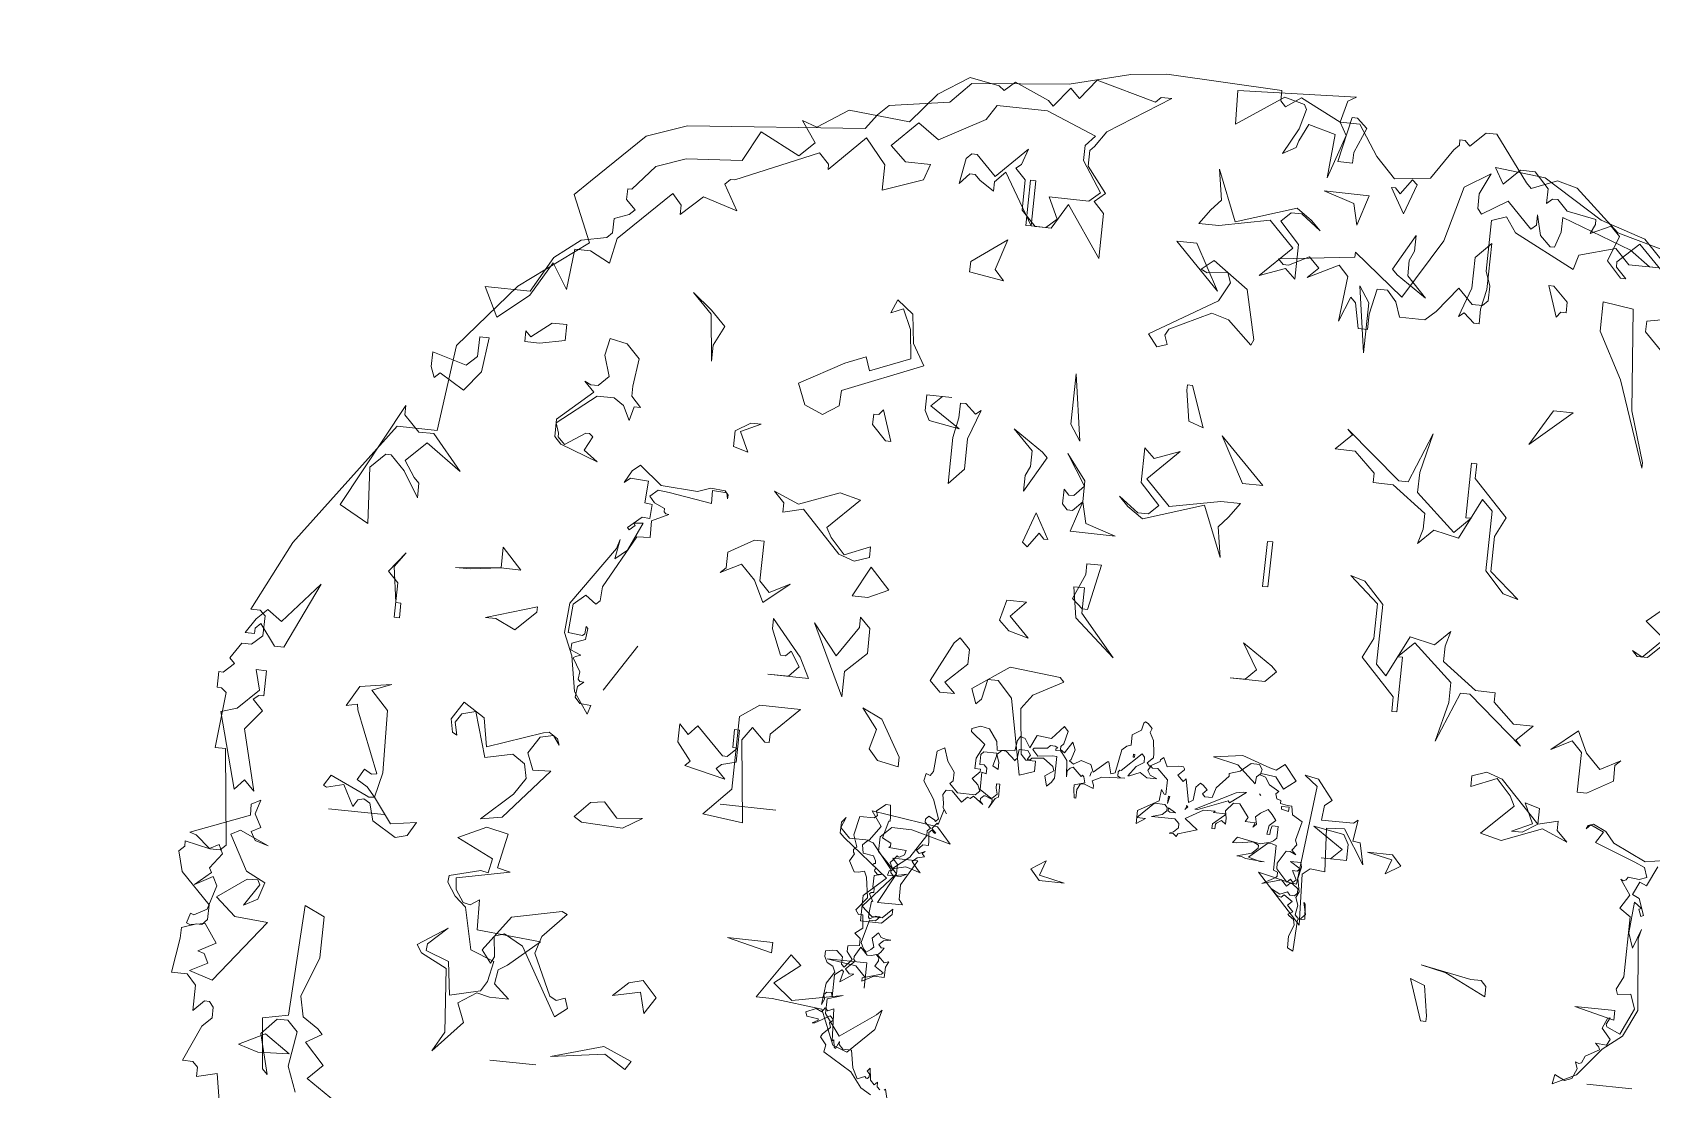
# Model space of a CAD drawing. Header units: metres. Extents: x 329311 to 330425, y 7396637 to 7397287.
# Drawn here: x 329857.579 to 329859.386, y 7397045.021 to 7397046.2 of the extents above; entities that cross this region are included whole.
import ezdxf

# ---------------------------------------------------------------- set-up
doc = ezdxf.new("R2010")
doc.units = ezdxf.units.M
doc.linetypes.add('CACHE2', pattern=[4.7625, 3.175, -1.5875])
doc.layers.get('0').update_dxf_attribs({"lineweight": 18})
doc.layers.add('ARBRE', color=251, linetype='Continuous', lineweight=13)
doc.layers.add('AXES+POTEAUX', color=6, linetype='CACHE2', lineweight=13)
doc.layers.add('VEGETAIS', color=3, linetype='Continuous')

# ---------------------------------------------------------------- blocks, each defined once
blk = doc.blocks.new('WMF26', base_point=(0, 0.001))
at = {"color": 85}
for points in [[(7.323, -0.184), (7.359, -0.221), (7.462, -0.147), (7.745, -0.286), (7.883, -0.286), (8.022, -0.496), (8.159, -0.636), (8.407, -0.605), (8.545, -0.395), (8.581, -0.358), (8.581, -0.322), (8.618, -0.322), (8.654, -0.358), (8.756, -0.257), (8.829, -0.257), (9.069, -0.569), (9.105, -0.605), (9.28, -0.533), (9.419, -0.569), (9.732, -0.846), (10.255, -0.984)], [(0.825, -8.181), (0.724, -7.621), (0.585, -7.658), (0.585, -7.592), (0.548, -7.556), (0.476, -7.556), (0.585, -7.308), (0.65, -7.243), (0.65, -7.17), (0.621, -7.133), (0.585, -7.133), (0.512, -7.206), (0.512, -7.032), (0.446, -6.959), (0.338, -6.959), (0.374, -6.719), (0.374, -6.646), (0.476, -6.61), (0.512, -6.61), (0.548, -6.573), (0.548, -6.471), (0.338, -6.26), (0.301, -6.122), (0.338, -6.085), (0.338, -6.049), (0.512, -6.085), (0.585, -6.085), (0.621, -6.049), (0.548, -5.387), (0.476, -5.387), (0.512, -5.002), (0.476, -4.972), (0.446, -4.972), (0.446, -4.863), (0.476, -4.863), (0.548, -4.797), (0.512, -4.761), (0.585, -4.652), (0.65, -4.652), (0.724, -4.587), (0.724, -4.448), (0.687, -4.412), (0.621, -4.412), (0.861, -3.924), (1.494, -3.051), (1.771, -3.051), (1.843, -2.454), (2.222, -2.003), (2.681, -1.654), (2.542, -1.334), (2.644, -1.232), (2.994, -0.883), (3.269, -0.781), (4.492, -0.672), (4.565, -0.569), (4.638, -0.496), (5.053, -0.431), (5.191, -0.286), (5.86, -0.221), (6.275, -0.111), (6.522, -0.082), (7.323, -0.111), (7.323, -0.184), (7.323, -0.184)]]:
    blk.add_lwpolyline(points, dxfattribs=at)
at = {"color": 63}
for points in [[(7.745, -0.286), (7.796, -0.374), (7.696, -0.678), (7.721, -0.375), (7.533, -0.326), (7.475, -0.444), (7.462, -0.493), (7.374, -0.544), (7.47, -0.362), (7.506, -0.223), (7.488, -0.192), (7.348, -0.155), (7.03, -0.375), (7.022, -0.143), (7.84, -0.103), (7.784, -0.136), (7.745, -0.286), (7.745, -0.286)], [(6.5, -0.246), (6.573, -0.246), (6.152, -0.522), (6.078, -0.631), (6.049, -0.661), (6.049, -0.77), (6.188, -0.944), (6.116, -1.009), (6.188, -1.083), (6.188, -1.396), (5.94, -1.046), (5.838, -1.221), (5.701, -1.221), (5.489, -0.871), (5.417, -0.944), (5.417, -1.009), (5.315, -0.944), (5.278, -0.908), (5.242, -0.908), (5.176, -0.981), (5.206, -0.806), (5.242, -0.77), (5.278, -0.77), (5.417, -0.908), (5.627, -0.697), (5.59, -0.806), (5.554, -0.835), (5.627, -0.908), (5.627, -1.119), (5.729, -1.221), (5.802, -1.221), (5.874, -1.155), (5.802, -1.009), (6.078, -1.009), (6.152, -0.944), (6.013, -0.734), (6.013, -0.631), (6.078, -0.558), (5.729, -0.42), (5.38, -0.42), (5.315, -0.522), (5.002, -0.697), (4.856, -0.594), (4.681, -0.77), (4.791, -0.871), (4.965, -0.871), (4.929, -0.981), (4.652, -1.083), (4.652, -0.908), (4.507, -0.734), (4.266, -0.981), (4.266, -0.944), (4.194, -0.871), (3.633, -1.119), (3.604, -1.119), (3.568, -1.155), (3.67, -1.33), (3.43, -1.257), (3.284, -1.396), (3.284, -1.33), (3.219, -1.257), (2.869, -1.606), (2.833, -1.781), (2.695, -1.708), (2.586, -1.708), (2.557, -1.992), (2.447, -1.817), (2.309, -2.057), (2.135, -2.203), (2.099, -2.232), (1.996, -2.029), (2.309, -2.029), (2.447, -1.781), (2.622, -1.643), (2.797, -1.606), (2.833, -1.57), (2.833, -1.469), (2.934, -1.432), (2.972, -1.396), (2.905, -1.33), (2.905, -1.257), (2.934, -1.257), (3.081, -1.083), (3.284, -1.009), (3.67, -0.981), (3.779, -0.77), (4.056, -0.908), (4.158, -0.806), (4.056, -0.661), (4.158, -0.697), (4.369, -0.558), (4.791, -0.594), (4.965, -0.384), (5.176, -0.246), (5.38, -0.282), (5.417, -0.311), (5.489, -0.246), (5.729, -0.347), (5.766, -0.384), (5.874, -0.246), (5.94, -0.311), (6.049, -0.173), (6.464, -0.282), (6.5, -0.246), (6.5, -0.246)], [(8.752, -0.781), (8.782, -0.817), (8.956, -0.708), (9.131, -0.883), (9.167, -0.853), (9.167, -0.781), (9.203, -0.919), (9.277, -0.991), (9.306, -0.991), (9.342, -0.883), (9.342, -0.781), (9.83, -0.955), (9.974, -1.057), (10.15, -1.057)], [(10.04, -1.057), (9.83, -1.057), (9.728, -0.955), (9.48, -1.027), (9.451, -1.13), (9.029, -0.919), (8.956, -0.817), (8.855, -0.853), (8.855, -1.203), (8.891, -1.304), (8.891, -1.406), (8.855, -1.442), (8.782, -1.442), (8.679, -1.34), (8.542, -1.516), (8.469, -1.582), (8.294, -1.582), (8.258, -1.479), (8.192, -1.406), (8.12, -1.406), (8.083, -1.582), (8.083, -1.69), (8.017, -1.69), (7.981, -1.516), (7.945, -1.479), (7.879, -1.654), (7.909, -1.34), (7.843, -1.268), (7.632, -1.377), (7.705, -1.304), (7.632, -1.232), (7.494, -1.304), (7.458, -1.304), (7.421, -1.268), (7.945, -1.203), (7.945, -1.167), (8.294, -1.442), (8.542, -1.027), (8.643, -0.643), (8.819, -0.533), (8.752, -0.679), (8.752, -0.781), (8.752, -0.781)], [(5.311, -1.508), (5.551, -1.334), (5.485, -1.545), (5.551, -1.618), (5.311, -1.581), (5.311, -1.508), (5.311, -1.508)], [(7.293, -1.88), (7.122, -1.724), (7.002, -1.689), (6.719, -1.829), (6.697, -1.875), (6.718, -1.937), (6.65, -1.961), (6.582, -1.877), (7.039, -1.6), (7.108, -1.467), (7.084, -1.398), (6.943, -1.417), (6.897, -1.395), (6.98, -1.326), (7.228, -1.502), (7.31, -1.843), (7.293, -1.88), (7.293, -1.88)], [(4.217, -2.468), (4.52, -2.296), (4.662, -2.238), (4.695, -2.332), (4.971, -2.219), (4.946, -2.019), (4.885, -1.882), (4.799, -1.918), (4.839, -1.823), (4.952, -1.911), (4.978, -2.111), (5.065, -2.258), (4.518, -2.486), (4.513, -2.593), (4.403, -2.665), (4.275, -2.612), (4.217, -2.468), (4.217, -2.468)], [(3.67, -2.131), (3.604, -2.268), (3.604, -2.379), (3.568, -2.057), (3.43, -1.92), (3.568, -2.029), (3.67, -2.131), (3.67, -2.131)], [(9.555, -2.114), (9.272, -2.362), (9.417, -2.114), (9.555, -2.114), (9.555, -2.114)], [(2.586, -2.342), (2.411, -2.379), (2.309, -2.379), (2.309, -2.305), (2.346, -2.342), (2.484, -2.232), (2.586, -2.232), (2.586, -2.342), (2.586, -2.342)], [(6.116, -2.203), (6.188, -2.662), (6.116, -2.552), (6.116, -2.203), (6.116, -2.203)], [(6.887, -2.235), (6.887, -2.199), (6.923, -2.199), (7.026, -2.483), (6.923, -2.447), (6.887, -2.235), (6.887, -2.235)], [(3.106, -2.415), (3.082, -2.607), (3.082, -2.677), (3.151, -2.747), (3.106, -2.747), (3.082, -2.845), (3.032, -2.747), (2.963, -2.701), (2.844, -2.701), (2.582, -2.914), (2.607, -2.983), (2.607, -3.008), (2.656, -3.057), (2.794, -2.963), (2.819, -2.963), (2.844, -2.983), (2.794, -3.082), (2.893, -3.152), (2.631, -3.057), (2.582, -3.008), (2.582, -2.889), (2.819, -2.677), (2.75, -2.607), (2.794, -2.627), (2.844, -2.627), (2.913, -2.558), (2.868, -2.415), (2.893, -2.295), (3.013, -2.321), (3.106, -2.415), (3.106, -2.415)], [(2.033, -2.618), (1.923, -2.756), (1.75, -2.654), (1.712, -2.691), (1.684, -2.618), (1.684, -2.516), (1.923, -2.582), (1.996, -2.516), (1.996, -2.379), (2.062, -2.379), (2.033, -2.618), (2.033, -2.618)], [(9.068, -3.26), (9.068, -2.845), (8.995, -2.772), (8.857, -3.055), (8.682, -3.019), (8.581, -3.121), (8.609, -3.019), (8.609, -2.91), (8.37, -2.736), (8.231, -2.736), (8.231, -2.67), (8.086, -2.532), (7.947, -2.532), (8.056, -2.423), (8.02, -2.387), (8.406, -2.706), (8.471, -2.706), (8.609, -2.357), (8.544, -2.634), (8.544, -2.772), (8.821, -3.019), (8.93, -2.91), (8.893, -2.91), (8.893, -2.532), (8.93, -2.532), (8.93, -2.634), (9.169, -2.882), (9.104, -3.019), (9.104, -3.26), (9.308, -3.434), (9.205, -3.405), (9.068, -3.26), (9.068, -3.26)], [(5.343, -2.589), (5.343, -2.487), (5.38, -2.487), (5.453, -2.552), (5.489, -2.523), (5.417, -2.728), (5.417, -2.938), (5.315, -3.047), (5.315, -2.728), (5.343, -2.589), (5.343, -2.589)], [(7.163, -2.523), (7.476, -2.836), (7.337, -2.836), (7.163, -2.523), (7.163, -2.523)], [(4.755, -2.698), (4.755, -2.625), (4.791, -2.625), (4.82, -2.589), (4.893, -2.8), (4.856, -2.8), (4.755, -2.698), (4.755, -2.698)], [(5.868, -2.873), (5.868, -2.764), (5.729, -2.625), (5.94, -2.764), (5.976, -2.8), (5.838, -3.047), (5.838, -2.938), (5.868, -2.873), (5.868, -2.873)], [(6.675, -3.15), (6.566, -3.076), (6.5, -3.011), (6.639, -3.112), (6.712, -3.112), (6.777, -3.047), (6.639, -2.902), (6.639, -2.662), (6.712, -2.728), (6.886, -2.662), (6.675, -2.873), (6.85, -3.047), (7.199, -2.975), (7.337, -2.975), (7.264, -3.076), (7.199, -3.15), (7.235, -3.36), (7.09, -3.011), (6.675, -3.15), (6.675, -3.15)], [(6.253, -3.076), (6.188, -3.143), (6.152, -3.143), (6.116, -3.106), (6.116, -3.003), (6.152, -3.04), (6.188, -3.04), (6.253, -2.967), (6.116, -2.756), (6.253, -2.931), (6.253, -3.076), (6.253, -3.076)], [(1.647, -3.076), (1.75, -3.076), (1.959, -3.316), (1.712, -3.143), (1.574, -3.28), (1.647, -3.39), (1.684, -3.426), (1.684, -3.527), (1.574, -3.353), (1.472, -3.251), (1.436, -3.251), (1.335, -3.353), (1.363, -3.739), (1.16, -3.63), (1.538, -2.902), (1.538, -2.967), (1.647, -3.076), (1.647, -3.076)], [(6.253, -3.076), (6.289, -3.222), (6.5, -3.288), (6.188, -3.288), (6.253, -3.076), (6.253, -3.076)], [(2.857, -4.5), (2.791, -4.345), (2.805, -4.14), (3.087, -3.732), (3.106, -3.667), (3.082, -3.805), (3.164, -3.735), (3.251, -3.539), (3.188, -3.545), (3.199, -3.56), (3.161, -3.595), (3.148, -3.581), (3.241, -3.499), (3.293, -3.503), (3.3, -3.404), (3.248, -3.399), (3.259, -3.247), (3.133, -3.239), (3.093, -3.273), (3.138, -3.189), (3.192, -3.143), (3.349, -3.267), (3.602, -3.284), (3.691, -3.251), (3.791, -3.258), (3.815, -3.286), (3.814, -3.312), (3.803, -3.272), (3.703, -3.265), (3.707, -3.355), (3.408, -3.311), (3.331, -3.302), (3.278, -3.349), (3.315, -3.391), (3.387, -3.423), (3.388, -3.446), (3.4, -3.46), (3.421, -3.461), (3.306, -3.517), (3.311, -3.632), (3.218, -3.638), (3.018, -4.005), (3.012, -4.104), (2.984, -4.129), (2.91, -4.074), (2.829, -4.145), (2.815, -4.344), (2.917, -4.354), (2.931, -4.341), (2.935, -4.289), (2.947, -4.303), (2.94, -4.378), (2.849, -4.413), (2.846, -4.46), (2.918, -4.491), (2.883, -4.502), (2.869, -4.514), (2.924, -4.605), (2.919, -4.657), (2.932, -4.671), (2.959, -4.673), (2.919, -4.708), (2.911, -4.783), (2.946, -4.823), (3.025, -4.829), (3.004, -4.891), (2.901, -4.743), (2.857, -4.5), (2.857, -4.5)], [(5.94, -3.186), (6.041, -3.36), (6.013, -3.36), (5.976, -3.324), (5.904, -3.426), (5.868, -3.397), (5.94, -3.186), (5.94, -3.186)], [(6.253, -3.746), (6.326, -3.572), (6.326, -3.498), (6.428, -3.498), (6.362, -3.811), (6.326, -3.811), (6.253, -3.746), (6.253, -3.746)], [(4.848, -3.677), (4.986, -3.823), (4.848, -3.888), (4.739, -3.888), (4.848, -3.677), (4.848, -3.677)], [(6.326, -3.841), (6.573, -4.125), (6.289, -3.877), (6.253, -3.666), (6.326, -3.666), (6.326, -3.841), (6.326, -3.841)], [(2.309, -3.949), (2.099, -3.978), (1.996, -3.978), (2.309, -3.949), (2.309, -3.805), (2.447, -3.949), (2.309, -3.949), (2.309, -3.949)], [(5.838, -3.913), (5.976, -4.052), (5.838, -4.015), (5.766, -3.949), (5.802, -3.805), (5.94, -3.805), (5.838, -3.913), (5.838, -3.913)], [(1.273, -7.694), (1.207, -7.519), (1.243, -7.279), (1.171, -7.206), (1.097, -7.206), (0.996, -7.315), (1.069, -7.592), (1.032, -7.556), (0.996, -7.206), (1.171, -7.17), (1.207, -6.405), (1.345, -6.471), (1.345, -6.755), (1.243, -7.032), (1.273, -7.17), (1.382, -7.243), (1.418, -7.279), (1.309, -7.344), (1.447, -7.491), (1.345, -7.592), (1.556, -7.73)], [(1.611, -4.262), (1.647, -4.262), (1.647, -4.364), (1.611, -4.364), (1.611, -4.125), (1.538, -4.052), (1.647, -3.913), (1.574, -4.015), (1.611, -4.262), (1.611, -4.262)], [(7.494, -4.177), (7.566, -4.104), (7.458, -3.929), (7.668, -4.068), (7.705, -4.104), (7.632, -4.177), (7.392, -4.177), (7.494, -4.177), (7.494, -4.177)], [(4.36, -4.485), (4.425, -4.412), (4.36, -4.31), (4.324, -4.346), (4.288, -4.346), (4.215, -4.172), (4.215, -4.099), (4.425, -4.346), (4.499, -4.485), (4.215, -4.485), (4.36, -4.485), (4.36, -4.485)], [(4.672, -4.31), (4.811, -4.099), (4.811, -4.027), (4.884, -4.099), (4.884, -4.273), (4.739, -4.412), (4.739, -4.587), (4.499, -4.099), (4.672, -4.31), (4.672, -4.31)], [(5.335, -4.412), (5.473, -4.136), (5.51, -4.099), (5.582, -4.172), (5.582, -4.273), (5.437, -4.412), (5.51, -4.485), (5.408, -4.485), (5.335, -4.412), (5.335, -4.412)], [(0.811, -4.648), (0.701, -4.503), (0.664, -4.54), (0.664, -4.576), (0.599, -4.576), (0.664, -4.474), (0.738, -4.401), (0.84, -4.474), (1.087, -4.19), (0.876, -4.648), (0.811, -4.648), (0.811, -4.648)], [(3.304, -4.387), (3.097, -4.713), (3.304, -4.387), (3.304, -4.387)], [(4.889, -6.482), (4.871, -6.442), (4.83, -6.422), (4.81, -6.382), (4.81, -6.342), (4.86, -6.332), (4.889, -6.332), (4.931, -6.372), (4.931, -6.422), (4.95, -6.442), (5, -6.382), (4.96, -6.332), (4.96, -6.292), (5.04, -6.282), (5.04, -6.232), (5, -6.2), (5.05, -6.16), (5.04, -6.069), (5.011, -6.069), (4.989, -6.04), (5.061, -5.948), (5.04, -5.808), (5.021, -5.768), (4.981, -5.779), (4.95, -5.779), (4.91, -5.707), (4.939, -5.656), (4.931, -5.646), (4.931, -5.627), (4.95, -5.606), (4.921, -5.527), (4.95, -5.395), (5.05, -5.395), (5.071, -5.376), (5.061, -5.345), (5.121, -5.295), (5.151, -5.295), (5.161, -5.376), (5.161, -5.406), (5.151, -5.406), (5.121, -5.527), (5.182, -5.556), (5.182, -5.577), (5.171, -5.588), (5.291, -5.596), (5.283, -5.627), (5.252, -5.646), (5.241, -5.646), (5.233, -5.638), (5.212, -5.667), (5.191, -5.689), (5.212, -5.729), (5.323, -5.638), (5.423, -5.477), (5.423, -5.445), (5.442, -5.426), (5.403, -5.387), (5.403, -5.366), (5.423, -5.345), (5.464, -5.366), (5.473, -5.376), (5.492, -5.356), (5.442, -5.225), (5.363, -5.104), (5.373, -5.054), (5.403, -5.063), (5.423, -5.035), (5.434, -4.892), (5.484, -4.863), (5.514, -4.953), (5.564, -5.024), (5.564, -5.085), (5.543, -5.104), (5.603, -5.164), (5.725, -5.164), (5.755, -5.135), (5.736, -5.093), (5.694, -5.054), (5.744, -5.003), (5.744, -4.984), (5.705, -4.984), (5.705, -4.913), (5.755, -4.812), (5.655, -4.732), (5.655, -4.712), (5.715, -4.69), (5.776, -4.701), (5.836, -4.783), (5.845, -4.842), (5.966, -4.834), (5.976, -4.762), (5.995, -4.732), (6.027, -4.741), (6.066, -4.802), (6.107, -4.712), (6.208, -4.722), (6.289, -4.632), (6.318, -4.662), (6.298, -4.751), (6.279, -4.772), (6.279, -4.791), (6.308, -4.812), (6.358, -4.732), (6.379, -4.783), (6.358, -4.853), (6.348, -4.863), (6.379, -4.884), (6.429, -4.853), (6.498, -4.873), (6.519, -4.923), (6.61, -4.842), (6.62, -4.842), (6.641, -4.923), (6.671, -4.913), (6.7, -4.751), (6.731, -4.722), (6.76, -4.712), (6.76, -4.64), (6.821, -4.601), (6.832, -4.55), (6.842, -4.54), (6.861, -4.55), (6.892, -4.582), (6.882, -4.611), (6.911, -4.662), (6.922, -4.751), (6.922, -4.783), (6.882, -4.822), (6.901, -4.842), (6.972, -4.802), (6.972, -4.791), (6.993, -4.772), (7.023, -4.834), (7.102, -4.822), (7.134, -4.822), (7.144, -4.834), (7.144, -4.842), (7.102, -4.884), (7.144, -4.923), (7.163, -4.903), (7.194, -5.063), (7.224, -5.043), (7.234, -4.953), (7.263, -4.923), (7.284, -4.934), (7.314, -4.963), (7.284, -4.993), (7.303, -5.013), (7.353, -5.013), (7.374, -4.942), (7.454, -4.853), (7.454, -4.834), (7.526, -4.812), (7.597, -4.751), (7.655, -4.751), (7.677, -4.783), (7.666, -4.822), (7.705, -4.834), (7.737, -4.884), (7.806, -4.923), (7.787, -4.942), (7.798, -4.974), (7.827, -4.984), (7.827, -5.003), (7.877, -5.013), (7.907, -5.013), (7.918, -5.074), (7.989, -5.114), (7.957, -5.244), (7.968, -5.276), (7.938, -5.315), (7.968, -5.345), (7.928, -5.326), (7.899, -5.326), (7.848, -5.416), (7.848, -5.456), (7.928, -5.538), (7.949, -5.516), (7.968, -5.538), (7.989, -5.516), (7.957, -5.456), (7.989, -5.456), (8.008, -5.437), (7.938, -5.395), (8.008, -5.395), (8.018, -5.426), (7.999, -5.506), (8.018, -5.596), (7.999, -5.638), (8.018, -5.689), (8.008, -5.757), (8.028, -5.779), (8.05, -5.779), (8.078, -5.748), (8.058, -5.667), (8.068, -5.678), (8.078, -5.779), (8.028, -5.79), (8.018, -6.009), (7.978, -5.99), (7.978, -5.908), (8.008, -5.829), (7.999, -5.79), (7.968, -5.768), (7.957, -5.757), (7.989, -5.739), (7.949, -5.697), (7.978, -5.667), (7.918, -5.627), (7.899, -5.646), (7.867, -5.638), (7.827, -5.596), (7.888, -5.627), (7.938, -5.606), (7.957, -5.627), (7.989, -5.627), (8.008, -5.606), (8.008, -5.577), (7.968, -5.546), (7.949, -5.546), (7.928, -5.566), (7.888, -5.527), (7.756, -5.566), (7.848, -5.516), (7.856, -5.506), (7.856, -5.477), (7.827, -5.466), (7.827, -5.295), (7.798, -5.287), (7.766, -5.287), (7.655, -5.387), (7.647, -5.395), (7.727, -5.416), (7.756, -5.416), (7.626, -5.406), (7.597, -5.395), (7.565, -5.395), (7.666, -5.366), (7.705, -5.326), (7.705, -5.305), (7.666, -5.287), (7.555, -5.305), (7.526, -5.305), (7.555, -5.265), (7.716, -5.295), (7.787, -5.276), (7.806, -5.265), (7.827, -5.244), (7.827, -5.164), (7.787, -5.164), (7.777, -5.193), (7.777, -5.225), (7.756, -5.225), (7.766, -5.164), (7.806, -5.124), (7.777, -5.085), (7.747, -5.054), (7.697, -5.085), (7.666, -5.114), (7.677, -5.164), (7.655, -5.185), (7.666, -5.154), (7.597, -5.154), (7.616, -5.124), (7.547, -5.035), (7.505, -5.035), (7.454, -5.093), (7.465, -5.143), (7.465, -5.185), (7.435, -5.164), (7.403, -5.185), (7.395, -5.193), (7.395, -5.225), (7.374, -5.225), (7.374, -5.193), (7.454, -5.124), (7.454, -5.114), (7.374, -5.114), (7.384, -5.104), (7.303, -5.104), (7.184, -5.175), (7.274, -5.244), (7.144, -5.287), (7.134, -5.305), (7.113, -5.287), (7.084, -5.287), (7.113, -5.276), (7.144, -5.244), (7.144, -5.214), (7.113, -5.185), (6.951, -5.185), (7.023, -5.164), (7.052, -5.135), (7.052, -5.114), (7.034, -5.093), (6.961, -5.093), (6.851, -5.204), (6.911, -5.204), (6.851, -5.244), (6.851, -5.154), (6.993, -5.074), (7.001, -4.993), (7.023, -5.024), (7.034, -5.024), (7.034, -4.923), (6.961, -4.853), (6.922, -4.853), (6.911, -4.842), (6.892, -4.873), (6.911, -4.903), (6.961, -4.923), (6.892, -4.923), (6.842, -4.892), (6.771, -4.923), (6.76, -4.923), (6.81, -4.853), (6.861, -4.822), (6.861, -4.783), (6.842, -4.762), (6.71, -4.892), (6.7, -4.892), (6.691, -4.903), (6.691, -4.934), (6.71, -4.942), (6.741, -4.942), (6.581, -4.953), (6.519, -4.984), (6.53, -5.013), (6.53, -5.035), (6.469, -5.013), (6.44, -5.013), (6.419, -5.054), (6.419, -5.114), (6.408, -5.114), (6.398, -5.054), (6.398, -5.024), (6.469, -5.003), (6.458, -4.963), (6.448, -4.953), (6.44, -4.963), (6.379, -4.903), (6.358, -4.913), (6.34, -4.934), (6.34, -4.974), (6.329, -4.863), (6.289, -4.812), (6.279, -4.802), (6.247, -4.802), (6.247, -4.791), (6.258, -4.783), (6.239, -4.772), (6.208, -4.772), (6.189, -4.791), (6.097, -4.802), (6.088, -4.812), (6.128, -4.853), (6.228, -4.842), (6.258, -4.842), (6.258, -4.993), (6.239, -5.024), (6.208, -5.054), (6.189, -4.984), (6.247, -4.942), (6.239, -4.913), (6.167, -4.863), (6.088, -4.873), (6.077, -4.884), (6.056, -4.884), (6.077, -4.853), (6.056, -4.822), (5.995, -4.822), (5.987, -4.884), (5.976, -4.892), (5.976, -4.903), (5.906, -4.842), (5.876, -4.842), (5.845, -4.873), (5.865, -4.923), (5.865, -4.974), (5.826, -4.953), (5.845, -4.884), (5.845, -4.863), (5.755, -4.863), (5.736, -4.884), (5.736, -4.953), (5.765, -4.953), (5.786, -4.974), (5.786, -5.013), (5.755, -5.003), (5.755, -5.124), (5.836, -5.175), (5.845, -5.175), (5.876, -5.143), (5.865, -5.104), (5.865, -5.074), (5.887, -5.074), (5.887, -5.164), (5.865, -5.175), (5.826, -5.244), (5.845, -5.204), (5.845, -5.185), (5.794, -5.164), (5.786, -5.164), (5.765, -5.185), (5.765, -5.204), (5.786, -5.225), (5.715, -5.175), (5.694, -5.193), (5.675, -5.185), (5.636, -5.225), (5.564, -5.154), (5.524, -5.154), (5.503, -5.185), (5.514, -5.244), (5.514, -5.276), (5.543, -5.315), (5.524, -5.287), (5.492, -5.395), (5.484, -5.387), (5.453, -5.426), (5.484, -5.456), (5.473, -5.456), (5.453, -5.437), (5.434, -5.456), (5.442, -5.516), (5.442, -5.546), (5.403, -5.546), (5.363, -5.588), (5.384, -5.606), (5.423, -5.588), (5.403, -5.606), (5.423, -5.627), (5.373, -5.638), (5.342, -5.667), (5.384, -5.718), (5.403, -5.739), (5.302, -5.707), (5.222, -5.729), (5.202, -5.748), (5.202, -5.757), (5.222, -5.779), (5.313, -5.757), (5.273, -5.779), (5.182, -5.779), (5.191, -5.748), (5.202, -5.739), (5.061, -5.566), (5.021, -5.556), (4.989, -5.588), (5, -5.646), (5.071, -5.656), (5.09, -5.689), (5.09, -5.707), (5.082, -5.707), (5.071, -5.718), (5.1, -5.739), (5.09, -5.748), (5.09, -5.757), (5.111, -5.779), (5.14, -5.779), (5.09, -5.79), (5.09, -5.869), (5.1, -5.879), (5.1, -5.908), (5.082, -5.908), (5.071, -5.919), (5.1, -5.969), (5.09, -5.969), (5.082, -6.049), (5.082, -6.08), (5.09, -6.09), (5.132, -6.069), (5.161, -6.069), (5.132, -6.1), (5.09, -6.1), (5.05, -6.26), (5.071, -6.3), (5.09, -6.321), (5.121, -6.3), (5.14, -6.282), (5.121, -6.221), (5.161, -6.181), (5.182, -6.21), (5.222, -6.221), (5.252, -6.221), (5.202, -6.232), (5.171, -6.26), (5.191, -6.282), (5.212, -6.282), (5.191, -6.311), (5.171, -6.332), (5.222, -6.382), (5.252, -6.372), (5.233, -6.411), (5.233, -6.482), (5.161, -6.482), (5.082, -6.523), (5.082, -6.501), (5.212, -6.461), (5.222, -6.451), (5.161, -6.411), (5.182, -6.372), (5.182, -6.35), (5.161, -6.332), (5.132, -6.342), (5.1, -6.342), (5.05, -6.292), (5.011, -6.361), (5.011, -6.382), (5.021, -6.392), (4.96, -6.451), (4.989, -6.482), (5.021, -6.482), (4.931, -6.544), (4.95, -6.472), (4.939, -6.461), (4.91, -6.482), (4.889, -6.501), (4.889, -6.652), (4.881, -6.624), (4.849, -6.624), (4.83, -6.644), (4.839, -6.674), (4.821, -6.713), (4.839, -6.563), (4.889, -6.482), (4.889, -6.482)], [(4.052, -5.301), (4.052, -4.796), (4.183, -4.704), (4.466, -4.704), (4.275, -4.895), (4.275, -4.954), (4.243, -4.954), (4.15, -4.863), (4.085, -4.954), (4.15, -5.524), (3.87, -5.491), (4.052, -5.301), (4.052, -5.301)], [(6.792, -4.791), (6.782, -4.791), (6.782, -4.772), (6.792, -4.772), (6.792, -4.791), (6.792, -4.791)], [(0.774, -4.998), (0.738, -4.998), (0.701, -5.027), (0.774, -5.1), (0.664, -5.237), (0.774, -5.659), (0.701, -5.587), (0.636, -5.659), (0.49, -5.136), (0.599, -5.1), (0.738, -4.961), (0.701, -4.823), (0.774, -4.823), (0.774, -4.998), (0.774, -4.998)], [(1.644, -5.44), (1.605, -5.613), (1.735, -5.783), (1.911, -5.757), (1.856, -5.852), (1.776, -5.874), (1.61, -5.777), (1.577, -5.658), (1.532, -5.631), (1.493, -5.642), (1.464, -5.693), (1.386, -5.547), (1.268, -5.579), (1.247, -5.567), (1.291, -5.492), (1.547, -5.606), (1.567, -5.617), (1.605, -5.613), (1.548, -5.547), (1.473, -5.503), (1.517, -5.427), (1.567, -5.456), (1.605, -5.451), (1.427, -5.026), (1.421, -4.988), (1.344, -5.005), (1.426, -4.864), (1.605, -4.833), (1.643, -4.828), (1.511, -4.88), (1.632, -5.009), (1.644, -5.44), (1.644, -5.44)], [(2.348, -5.686), (2.558, -5.492), (2.632, -5.375), (2.61, -5.275), (2.524, -5.219), (2.333, -5.262), (2.238, -4.951), (2.144, -4.977), (2.104, -5.039), (2.125, -5.128), (2.094, -5.11), (2.074, -5.019), (2.152, -4.896), (2.3, -4.99), (2.337, -5.187), (2.719, -5.05), (2.758, -5.041), (2.82, -5.08), (2.835, -5.124), (2.789, -5.061), (2.699, -5.081), (2.625, -5.197), (2.672, -5.314), (2.796, -5.307), (2.495, -5.658), (2.348, -5.686), (2.348, -5.686)], [(3.746, -5.138), (3.648, -5.014), (3.648, -4.89), (3.713, -4.956), (3.772, -4.89), (3.963, -5.079), (3.996, -5.079), (4.061, -5.014), (4.028, -5.014), (4.028, -4.89), (4.061, -4.89), (4.061, -5.112), (3.963, -5.138), (3.93, -5.171), (3.996, -5.236), (3.713, -5.171), (3.746, -5.138), (3.746, -5.138)], [(6.498, -4.953), (6.508, -4.923), (6.498, -4.953), (6.498, -4.953)], [(7.515, -4.963), (7.565, -4.953), (7.586, -4.953), (7.476, -5.035), (7.465, -5.024), (7.263, -5.104), (7.244, -5.104), (7.515, -4.963), (7.515, -4.963)], [(7.686, -4.963), (7.677, -4.953), (7.686, -4.963), (7.686, -4.963)], [(7.837, -5.024), (7.888, -5.024), (7.888, -5.054), (7.837, -5.043), (7.837, -5.024), (7.837, -5.024)], [(7.062, -5.035), (7.052, -5.085), (7.052, -5.035), (7.062, -5.035), (7.062, -5.035)], [(7.062, -5.135), (7.062, -5.114), (7.113, -5.143), (7.073, -5.143), (7.062, -5.135), (7.062, -5.135)], [(7.184, -5.085), (7.194, -5.093), (7.174, -5.114), (7.184, -5.104), (7.184, -5.085), (7.184, -5.085)], [(3.044, -5.636), (2.989, -5.601), (3.091, -5.494), (3.187, -5.478), (3.284, -5.583), (3.46, -5.566), (3.329, -5.646), (3.044, -5.636), (3.044, -5.636)], [(6.16, -5.631), (6.261, -5.566), (6.225, -5.668), (6.4, -5.705), (6.225, -5.705), (6.16, -5.631), (6.16, -5.631)], [(5.242, -5.762), (5.242, -5.697), (5.206, -5.659), (5.38, -5.659), (5.278, -5.835), (5.278, -5.936), (5.307, -5.972), (5.133, -5.972), (5.242, -5.762), (5.242, -5.762)], [(0.582, -6.871), (0.548, -6.807), (0.504, -6.794), (0.624, -6.729), (0.535, -6.601), (0.429, -6.618), (0.405, -6.61), (0.426, -6.542), (0.45, -6.549), (0.538, -6.501), (0.588, -6.335), (0.554, -6.272), (0.432, -6.341), (0.54, -6.246), (0.524, -6.215), (0.602, -6.111), (0.573, -6.049), (0.51, -6.083), (0.408, -5.999), (0.364, -5.986), (0.768, -5.826), (0.764, -5.75), (0.827, -5.716), (0.799, -5.813), (0.846, -5.902), (0.783, -5.936), (0.818, -5.995), (0.911, -6.023), (0.709, -5.935), (0.645, -5.969), (0.78, -6.212), (0.914, -6.279), (0.878, -6.396), (0.784, -6.447), (0.882, -6.296), (0.865, -6.264), (0.79, -6.268), (0.592, -6.41), (0.732, -6.533), (0.961, -6.549), (0.622, -6.984), (0.461, -6.936), (0.582, -6.871), (0.582, -6.871)], [(1.298, -5.725), (1.684, -5.725), (1.298, -5.725), (1.298, -5.725)], [(3.012, -6.279), (2.853, -6.447), (2.817, -6.568), (2.951, -6.852), (2.997, -6.876), (3.059, -6.854), (3.082, -6.923), (2.998, -6.991), (2.727, -6.529), (2.596, -6.457), (2.527, -6.48), (2.543, -6.621), (2.52, -6.667), (2.453, -6.582), (2.632, -6.338), (2.975, -6.261), (3.012, -6.279), (3.012, -6.279)], [(3.572, -6.759), (3.38, -6.801), (3.485, -6.703), (3.58, -6.678), (3.683, -6.787), (3.609, -6.903), (3.572, -6.759), (3.572, -6.759)], [(5.222, -7.298), (5.151, -7.256), (5.071, -7.155), (4.871, -7.036), (4.881, -6.986), (4.839, -6.936), (4.849, -6.914), (4.9, -6.864), (4.889, -6.834), (4.91, -6.814), (4.91, -6.803), (4.889, -6.784), (4.789, -6.845), (4.77, -6.845), (4.81, -6.824), (4.81, -6.814), (4.729, -6.803), (4.719, -6.774), (4.789, -6.745), (4.83, -6.764), (4.849, -6.734), (4.871, -6.753), (4.91, -6.734), (4.921, -6.955), (4.931, -6.946), (4.939, -6.997), (4.95, -7.005), (4.971, -6.955), (4.971, -6.976), (5, -7.005), (5.061, -7.005), (5.082, -7.126), (5.121, -7.197), (5.171, -7.176), (5.182, -7.187), (5.191, -7.187), (5.202, -7.176), (5.202, -7.155), (5.182, -7.137), (5.202, -7.116), (5.212, -7.187), (5.212, -7.197), (5.241, -7.226), (5.263, -7.206), (5.263, -7.237), (5.283, -7.256)], [(5.313, -7.256), (5.323, -7.248), (5.373, -7.449)], [(3.37, -7.209), (2.999, -7.265), (3.359, -7.159), (3.557, -7.241), (3.518, -7.302), (3.37, -7.209), (3.37, -7.209)], [(1.028, -7.314), (1.205, -7.435), (0.989, -7.447), (0.85, -7.405), (1.028, -7.314), (1.028, -7.314)]]:
    blk.add_lwpolyline(points, dxfattribs=at)
at = {"color": 106}
for points in [[(7.934, -0.311), (7.861, -0.486), (7.861, -0.558), (7.759, -0.558), (7.825, -0.246), (7.861, -0.246), (7.934, -0.311), (7.934, -0.311)], [(9.607, -0.77), (9.92, -0.871), (10.204, -1.155)], [(10.379, -3.601), (10.24, -3.739), (10.168, -3.739), (10.132, -3.702), (10.204, -3.739), (10.342, -3.601), (10.204, -3.491), (10.655, -3.106)], [(10.132, -1.643), (9.993, -1.505), (9.993, -1.432), (10.168, -1.396)], [(10.168, -1.185), (9.891, -0.908), (9.746, -1.046), (9.746, -1.083), (9.819, -1.155), (9.783, -1.155), (9.68, -1.046), (9.746, -0.871), (9.68, -0.806), (9.542, -0.871), (9.571, -0.806), (9.571, -0.77), (9.368, -0.734), (9.295, -0.661), (9.259, -0.661), (9.221, -0.697), (9.221, -0.594), (9.12, -0.486), (9.018, -0.486), (8.909, -0.594), (8.844, -0.486), (9.192, -0.522), (9.607, -0.77), (9.607, -0.77)], [(8.246, -0.871), (8.145, -0.697), (8.174, -0.697), (8.21, -0.734), (8.283, -0.631), (8.32, -0.661), (8.246, -0.871), (8.246, -0.871)], [(7.512, -0.908), (7.621, -0.981), (7.686, -1.046), (7.548, -0.944), (7.476, -0.944), (7.41, -1.009), (7.548, -1.155), (7.548, -1.396), (7.476, -1.33), (7.3, -1.396), (7.512, -1.185), (7.337, -1.009), (6.988, -1.083), (6.85, -1.083), (6.922, -0.981), (6.988, -0.908), (6.951, -0.697), (7.097, -1.046), (7.512, -0.908), (7.512, -0.908)], [(7.934, -0.981), (7.898, -0.835), (7.686, -0.77), (7.999, -0.77), (7.934, -0.981), (7.934, -0.981)], [(5.701, -1.221), (5.664, -1.221), (5.664, -0.908), (5.701, -0.908), (5.701, -1.221), (5.701, -1.221)], [(8.32, -1.185), (8.32, -1.293), (8.458, -1.432), (8.246, -1.293), (8.21, -1.257), (8.349, -1.009), (8.349, -1.119), (8.32, -1.185), (8.32, -1.185)], [(8.844, -1.469), (8.844, -1.57), (8.808, -1.57), (8.734, -1.505), (8.698, -1.534), (8.77, -1.33), (8.77, -1.119), (8.873, -1.009), (8.873, -1.33), (8.844, -1.469), (8.844, -1.469)], [(7.025, -1.534), (6.712, -1.221), (6.85, -1.221), (7.025, -1.534), (7.025, -1.534)], [(9.433, -1.358), (9.433, -1.432), (9.397, -1.432), (9.368, -1.469), (9.295, -1.257), (9.331, -1.257), (9.433, -1.358), (9.433, -1.358)], [(9.956, -2.057), (10.066, -2.407), (10.066, -2.444), (9.855, -1.853), (9.68, -1.534), (9.68, -1.33), (9.891, -1.358), (9.956, -2.057), (9.956, -2.057)], [(8.073, -1.853), (7.999, -1.396), (8.073, -1.505), (8.073, -1.853), (8.073, -1.853)], [(5.105, -2.563), (5.105, -2.454), (5.28, -2.454), (5.214, -2.454), (5.141, -2.527), (5.352, -2.665), (5.141, -2.629), (5.105, -2.563), (5.105, -2.563)], [(3.816, -2.84), (3.919, -2.775), (3.991, -2.775), (3.853, -2.84), (3.919, -2.978), (3.816, -2.949), (3.816, -2.84), (3.816, -2.84)], [(4.341, -3.328), (4.202, -3.364), (4.202, -3.298), (4.13, -3.226), (4.304, -3.298), (4.581, -3.19), (4.726, -3.226), (4.515, -3.437), (4.551, -3.502), (4.653, -3.612), (4.829, -3.538), (4.829, -3.612), (4.726, -3.648), (4.617, -3.612), (4.341, -3.328), (4.341, -3.328)], [(7.548, -3.215), (7.585, -3.215), (7.585, -3.527), (7.548, -3.527), (7.548, -3.215), (7.548, -3.215)], [(8.385, -3.564), (8.385, -3.978), (8.458, -4.052), (8.596, -3.767), (8.77, -3.805), (8.873, -3.702), (8.844, -3.805), (8.844, -3.913), (9.084, -4.089), (9.221, -4.089), (9.221, -4.154), (9.368, -4.292), (9.505, -4.292), (9.397, -4.401), (9.433, -4.438), (9.047, -4.117), (8.982, -4.117), (8.844, -4.466), (8.909, -4.19), (8.909, -4.052), (8.632, -3.805), (8.524, -3.913), (8.56, -3.913), (8.56, -4.292), (8.524, -4.292), (8.524, -4.19), (8.283, -3.942), (8.349, -3.805), (8.349, -3.564), (8.145, -3.39), (8.246, -3.418), (8.385, -3.564), (8.385, -3.564)], [(3.955, -3.749), (3.816, -3.823), (3.853, -3.786), (3.853, -3.677), (4.028, -3.576), (4.094, -3.576), (4.094, -3.851), (4.166, -3.924), (4.304, -3.851), (4.13, -3.997), (4.056, -3.851), (3.955, -3.749), (3.955, -3.749)], [(2.447, -4.364), (2.309, -4.299), (2.237, -4.299), (2.586, -4.19), (2.586, -4.226), (2.447, -4.364), (2.447, -4.364)], [(6.253, -4.328), (6.049, -4.438), (5.976, -4.54), (6.013, -4.853), (6.049, -4.889), (6.116, -4.889), (6.116, -4.961), (6.013, -4.998), (5.904, -4.474), (5.802, -4.364), (5.729, -4.364), (5.701, -4.503), (5.664, -4.54), (5.627, -4.438), (5.874, -4.262), (6.224, -4.299), (6.253, -4.328), (6.253, -4.328)], [(9.993, -4.54), (10.132, -4.466), (10.095, -4.503), (10.095, -4.612), (9.92, -4.713), (9.855, -4.713), (9.855, -4.438), (9.783, -4.364), (9.644, -4.438), (9.819, -4.292), (9.891, -4.438), (9.993, -4.54), (9.993, -4.54)], [(5.176, -4.961), (5.176, -5.027), (5.03, -4.998), (4.965, -4.925), (5.002, -4.786), (4.893, -4.648), (5.03, -4.713), (5.176, -4.961), (5.176, -4.961)], [(9.607, -4.961), (9.746, -4.925), (9.746, -4.99), (9.819, -5.063), (9.644, -4.99), (9.368, -5.1), (9.221, -5.063), (9.433, -4.853), (9.397, -4.786), (9.295, -4.677), (9.12, -4.75), (9.12, -4.677), (9.221, -4.641), (9.331, -4.677), (9.607, -4.961), (9.607, -4.961)], [(7.728, -4.768), (7.774, -4.778), (7.831, -4.732), (7.918, -4.84), (7.838, -4.904), (7.775, -4.824), (7.672, -4.813), (7.644, -4.837), (7.639, -4.888), (7.506, -4.77), (7.334, -4.732), (7.534, -4.701), (7.728, -4.768), (7.728, -4.768)], [(8.18, -4.945), (8.13, -4.986), (8.12, -5.088), (8.343, -5.086), (8.371, -5.063), (8.35, -5.21), (8.401, -5.216), (8.437, -5.365), (8.285, -5.132), (8.161, -5.139), (8.18, -5.441), (8.078, -5.431), (8.027, -5.472), (8.042, -5.825), (7.725, -5.492), (7.943, -5.54), (7.994, -5.546), (8.066, -4.861), (7.975, -4.793), (8.071, -4.809), (8.18, -4.945), (8.18, -4.945)], [(9.607, -4.961), (9.505, -5.027), (9.433, -5.027), (9.571, -4.961), (9.505, -4.823), (9.607, -4.853), (9.607, -4.961), (9.607, -4.961)], [(10.21, -6.459), (10.342, -6.354), (10.428, -6.168), (10.378, -5.675), (10.394, -5.609), (10.347, -5.742), (10.31, -5.64), (10.327, -5.427), (10.38, -5.464), (10.362, -5.47), (10.38, -5.519), (10.398, -5.512), (10.356, -5.397), (10.308, -5.375), (10.35, -5.285), (10.397, -5.306), (10.461, -5.167)], [(10.57, -5.108), (10.372, -5.141), (10.143, -5.035), (10.08, -4.962), (9.989, -4.92), (9.955, -4.933), (9.943, -4.957), (9.972, -4.927), (10.063, -4.969), (10.016, -5.045), (10.301, -5.151), (10.371, -5.18), (10.395, -5.247), (10.343, -5.267), (10.265, -5.26), (10.253, -5.28), (10.235, -5.287), (10.217, -5.278), (10.29, -5.381), (10.231, -5.478), (10.309, -5.529), (10.307, -5.947), (10.265, -6.037), (10.278, -6.072), (10.368, -6.059), (10.405, -6.161), (10.322, -6.342), (10.227, -6.302), (10.221, -6.284), (10.243, -6.237), (10.226, -6.243), (10.196, -6.313), (10.259, -6.386), (10.238, -6.428), (10.161, -6.421), (10.186, -6.447), (10.193, -6.465), (10.1, -6.519), (10.078, -6.567), (10.061, -6.573), (10.037, -6.563), (10.054, -6.611), (10.025, -6.681), (9.976, -6.699), (9.904, -6.666), (9.892, -6.731), (10.054, -6.652), (10.21, -6.459), (10.21, -6.459)], [(8.32, -5.237), (8.32, -5.347), (8.145, -5.347), (8.21, -5.347), (8.283, -5.275), (8.073, -5.136), (8.283, -5.172), (8.32, -5.237), (8.32, -5.237)], [(5.59, -5.521), (5.315, -5.449), (5.176, -5.449), (5.103, -5.521), (5.103, -5.623), (5.242, -5.762), (5.03, -6.009), (5.103, -6.074), (5.176, -6.074), (5.242, -6.009), (5.242, -6.046), (5.176, -6.111), (5.03, -6.111), (5.03, -5.936), (5.176, -5.799), (4.856, -5.551), (4.827, -5.521), (4.827, -5.449), (4.856, -5.412), (4.827, -5.485), (4.893, -5.551), (5.03, -5.551), (5.103, -5.449), (5.03, -5.347), (5.489, -5.412), (5.59, -5.521), (5.59, -5.521)], [(8.698, -5.347), (8.596, -5.412), (8.632, -5.311), (8.458, -5.275), (8.632, -5.275), (8.698, -5.347), (8.698, -5.347)], [(3.983, -5.412), (4.369, -5.412), (3.983, -5.412), (3.983, -5.412)], [(2.55, -5.769), (2.5, -6.01), (2.591, -6.029), (2.223, -6.107), (2.233, -6.187), (2.289, -6.272), (2.339, -6.283), (2.4, -6.242), (2.405, -6.448), (2.849, -6.486), (2.639, -6.67), (2.578, -6.709), (2.564, -6.806), (2.67, -6.901), (2.539, -6.901), (2.448, -6.882), (2.326, -6.963), (2.378, -7.095), (2.182, -7.311), (2.257, -7.174), (2.22, -6.736), (2.039, -6.647), (2.003, -6.592), (2.204, -6.459), (2.074, -6.58), (2.07, -6.627), (2.231, -6.686), (2.262, -6.918), (2.472, -6.866), (2.513, -6.796), (2.542, -6.655), (2.376, -6.59), (2.309, -6.302), (2.229, -6.233), (2.169, -6.143), (2.173, -6.097), (2.388, -6.04), (2.439, -6.051), (2.46, -5.95), (2.206, -5.83), (2.398, -5.738), (2.55, -5.769), (2.55, -5.769)], [(9.331, -6.074), (9.368, -6.111), (9.368, -6.184), (9.084, -6.046), (8.909, -6.009), (9.259, -6.074), (9.331, -6.074), (9.331, -6.074)], [(8.982, -6.358), (8.982, -6.395), (8.945, -6.395), (8.844, -6.111), (8.945, -6.148), (8.982, -6.358), (8.982, -6.358)], [(10.27, -6.25), (9.993, -6.184), (10.27, -6.184), (10.27, -6.25), (10.27, -6.25)], [(4.442, -6.395), (4.128, -6.322), (4.442, -6.322), (4.442, -6.395), (4.442, -6.395)], [(4.478, -6.599), (4.616, -6.708), (4.965, -6.635), (4.856, -6.671), (4.856, -6.773), (4.965, -6.918), (5.206, -6.744), (5.242, -6.708), (5.206, -6.846), (5.03, -7.021), (4.929, -6.985), (4.827, -6.744), (4.478, -6.708), (4.369, -6.708), (4.579, -6.395), (4.652, -6.46), (4.478, -6.599), (4.478, -6.599)], [(5.103, -6.57), (5.103, -6.497), (5.03, -6.424), (4.827, -6.395), (5.103, -6.395), (5.103, -6.57), (5.103, -6.57)], [(10.132, -6.708), (10.444, -6.708), (10.132, -6.708), (10.132, -6.708)], [(2.586, -7.333), (2.905, -7.333), (2.586, -7.333), (2.586, -7.333)]]:
    blk.add_lwpolyline(points, dxfattribs=at)
blk = doc.blocks.new('T2_02')
at = {"xscale": 0.3499999999999943, "yscale": 0.3499999999999943, "zscale": 0.3499999999999943}
blk.add_blockref('WMF26', (-2.2399, 1.997), dxfattribs=at)

msp = doc.modelspace()

# ---------------------------------------------------------------- hatches: boundary and pattern name
at = {"layer": 'AXES+POTEAUX'}
h = msp.add_hatch(dxfattribs=at)
h.set_pattern_fill('ANGLE', color=253, scale=0.025)
h.set_pattern_definition([(341.96263, (329827.33868, 7397103.38185), (0.0540704, 0.166043), [0.127, -0.047625]), (71.96263, (329827.33868, 7397103.38185), (-0.166043, 0.0540704), [0.127, -0.047625])])
edge = h.paths.add_edge_path()
edge.add_line((329850.6521, 7397051.5264), (329866.1448, 7397046.453))
edge.add_line((329864.5976, 7397047.8459), (329852.057, 7397051.9296))
edge.add_line((329861.3389, 7397048.907), (329859.8397, 7397049.3952))
edge.add_line((329865.0576, 7397049.1489), (329864.5976, 7397047.8459))
edge.add_line((329866.1448, 7397046.453), (329866.4378, 7397047.3639))
edge.add_line((329866.4378, 7397047.3639), (329869.0187, 7397046.5336))
edge.add_line((329870.9492, 7397047.2304), (329865.0576, 7397049.1489))
edge.add_line((329869.0187, 7397046.5336), (329868.7254, 7397045.6064))
edge.add_line((329868.7254, 7397045.6064), (329874.2876, 7397043.8012))
edge.add_line((329875.0309, 7397044.4484), (329870.5214, 7397045.9169))
edge.add_line((329870.5214, 7397045.9169), (329870.9492, 7397047.2304))
edge.add_line((329874.2876, 7397043.8012), (329873.5994, 7397041.6878))
edge.add_line((329875.298, 7397041.1347), (329875.7585, 7397042.549))
edge.add_line((329875.7585, 7397042.549), (329876.1582, 7397042.4188))
edge.add_line((329876.1582, 7397042.4188), (329876.6974, 7397044.1394))
edge.add_line((329876.6974, 7397044.1394), (329876.5032, 7397044.1659))
edge.add_line((329876.5032, 7397044.1659), (329875.0889, 7397044.6264))
edge.add_line((329875.0889, 7397044.6264), (329875.0309, 7397044.4484))
edge.add_line((329873.5994, 7397041.6878), (329875.298, 7397041.1347))
edge.add_line((329848.3439, 7397053.2343), (329850.9292, 7397052.4026))
edge.add_line((329850.9292, 7397052.4026), (329850.6521, 7397051.5264))
edge.add_line((329852.057, 7397051.9296), (329852.4849, 7397053.2434))
edge.add_line((329852.4849, 7397053.2434), (329832.0228, 7397059.8777))
edge.add_line((329831.3186, 7397057.8526), (329848.0786, 7397052.3955))
edge.add_line((329848.0786, 7397052.3955), (329848.3439, 7397053.2343))
edge.add_line((329831.359, 7397057.8394), (329832.0229, 7397059.8644))

# ---------------------------------------------------------------- linework, layer by layer
at = {"layer": 'VEGETAIS'}
msp.add_spline([(329853.356, 7397046.2003), (329864.5148, 7397043.7038), (329861.5651, 7397041.9526), (329858.2167, 7397044.4363), (329853.8269, 7397044.1193), (329853.356, 7397046.2003)], degree=3, dxfattribs=at)

# ---------------------------------------------------------------- block references
at = {"layer": 'ARBRE', "xscale": 0.4621142716754235, "yscale": 0.4621142716754235, "zscale": 0.4621142716754235, "rotation": 354.0121026411171}
msp.add_blockref('T2_02', (329858.7307, 7397045.2511), dxfattribs=at)

doc.saveas('drawing.dxf')
